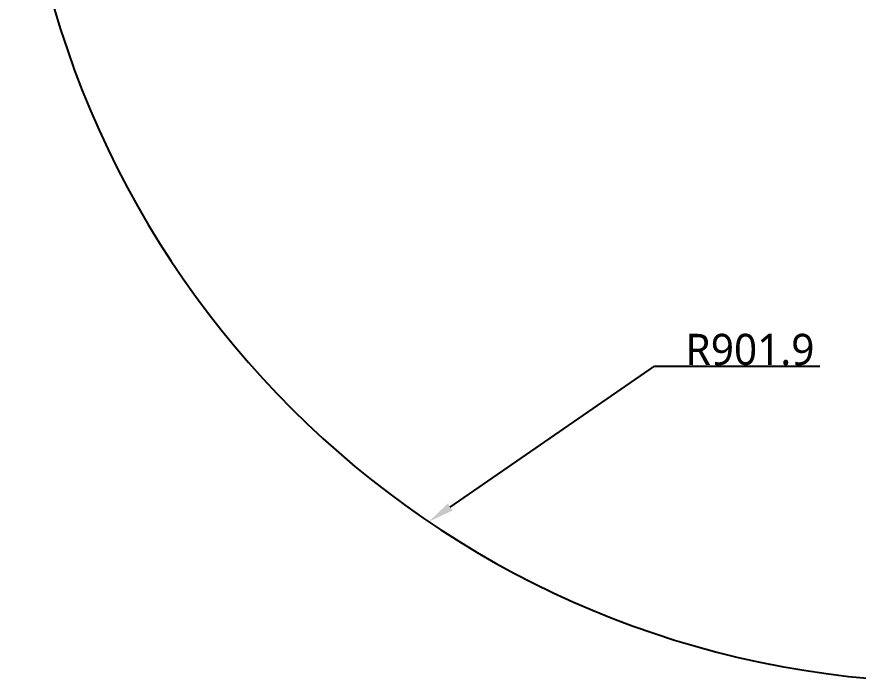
# Model space of a CAD drawing. Header units: millimetres. Extents: x 5828 to 6704, y 123 to 421.
# Drawn here: x 6535.17 to 6575.72, y 191.16 to 223.2 of the extents above; entities that cross this region are included whole.
import ezdxf
from ezdxf import colors
from ezdxf.entities.mleader import LeaderData, LeaderLine
from ezdxf.math import Vec2, Vec3

# ---------------------------------------------------------------- set-up
doc = ezdxf.new("R2010")
doc.units = ezdxf.units.MM
doc.layers.add('多重引线', color=7, linetype='Continuous')
doc.layers.add('运动范围', color=7, linetype='Continuous')
doc.styles.add('微软雅黑', font='msyh.ttc', dxfattribs={"height": 1.5})

msp = doc.modelspace()

# ---------------------------------------------------------------- linework, layer by layer
at = {"layer": '运动范围'}
msp.add_arc((6580.2667, 236.2503), 45.095, 10, 350, dxfattribs=at)

# ---------------------------------------------------------------- leaders
at = {"layer": '多重引线'}
ml = msp.add_multileader_mtext('Standard', dxfattribs=at)
ml.set_content('R901.9', style='微软雅黑')
ml.set_leader_properties()
ml.build(insert=Vec2(0, 0))
ml.multileader.update_dxf_attribs({"text_left_attachment_type": 5, "text_right_attachment_type": 5, "dogleg_length": 1, "arrow_head_size": 1.25})
ctx = ml.context
ctx.base_point, ctx.char_height, ctx.arrow_head_size, ctx.landing_gap_size, ctx.plane_origin = Vec3(6566.8983, 206.3769), 1.5, 1.25, 0.5, Vec3(6555.0235, 198.8826)
ctx.left_attachment, ctx.right_attachment = 5, 5
notes = []
notes.append((ctx, [(0, (1, 1, 0), (6565.8983, 206.3769), (1, 0), 1, [(0, [(6555.0235, 198.8826)], 0, [])])]))
ctx.mtext.insert, ctx.mtext.flow_direction = Vec3(6567.3983, 207.935), 5
for ctx, leaders in notes:
    for number, flags, end, landing, length, lines in leaders:
        leader = LeaderData()
        leader.index, (leader.has_last_leader_line, leader.has_dogleg_vector, leader.attachment_direction) = number, flags
        leader.last_leader_point, leader.dogleg_vector, leader.dogleg_length = Vec3(end), Vec3(landing), length
        for number, points, colour, breaks in lines:
            line = LeaderLine()
            line.index, line.vertices, line.color, line.breaks = number, Vec3.list(points), colors.encode_raw_color(colour), breaks
            leader.lines.append(line)
        ctx.leaders.append(leader)

doc.saveas('drawing.dxf')
